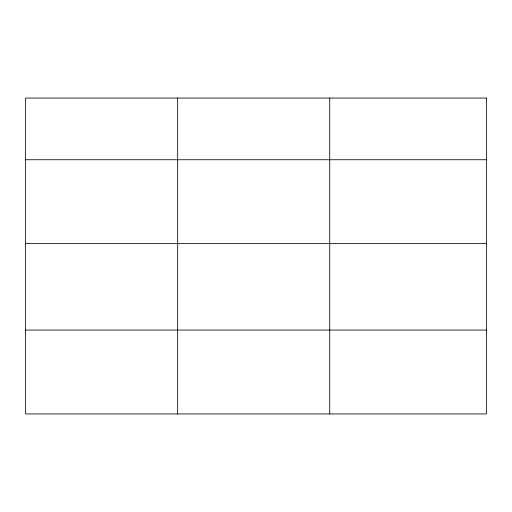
<?xml version="1.0" encoding="UTF-8"?>
<svg xmlns="http://www.w3.org/2000/svg" width="512" height="512" viewBox="0 0 512 512"><rect width="100%" height="100%" fill="white"/><g stroke="black" fill="none" stroke-linecap="round" stroke-linejoin="round"><path stroke-width="0.77" d="M25.6 159.744L486.4 159.744M25.6 243.629L486.4 243.629M25.6 330.061L486.4 330.061M329.728 98.054L329.728 413.946M177.664 98.054L177.664 413.946M486.4 98.054L25.6 98.054L25.6 413.946L486.4 413.946L486.4 98.054"/></g></svg>
